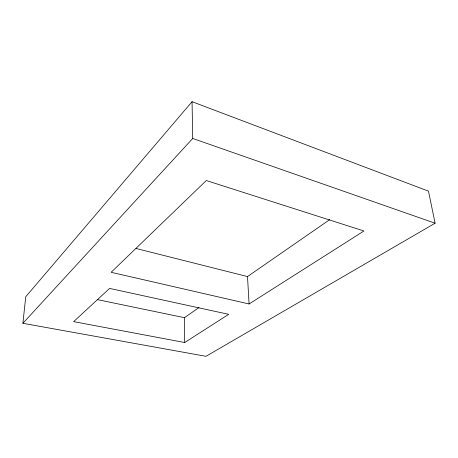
<?xml version="1.0" encoding="UTF-8"?>
<svg xmlns="http://www.w3.org/2000/svg" width="458" height="458" viewBox="0 0 458 458"><rect width="100%" height="100%" fill="white"/><g stroke="black" fill="none" stroke-linecap="round" stroke-linejoin="round"><path stroke-width="0.69" d="M22.9 323.296L25.745 296.755L192.057 101.693L428.488 191.158L435.1 223.218L205.986 356.307L22.9 323.296L192.726 138.465L192.057 101.693M97.17 299.572L184.459 317.68L199.024 307.513M136.026 248.476L247.503 276.563L329.806 219.588M184.7 342.521L228.697 314.331L109.605 288.42L73.646 321.636L184.7 342.521L184.459 317.68M249.078 303.98L363.95 230.987L206.3 180.538L111.145 272.292L249.078 303.98L247.503 276.563M192.726 138.465L435.1 223.218"/></g></svg>
